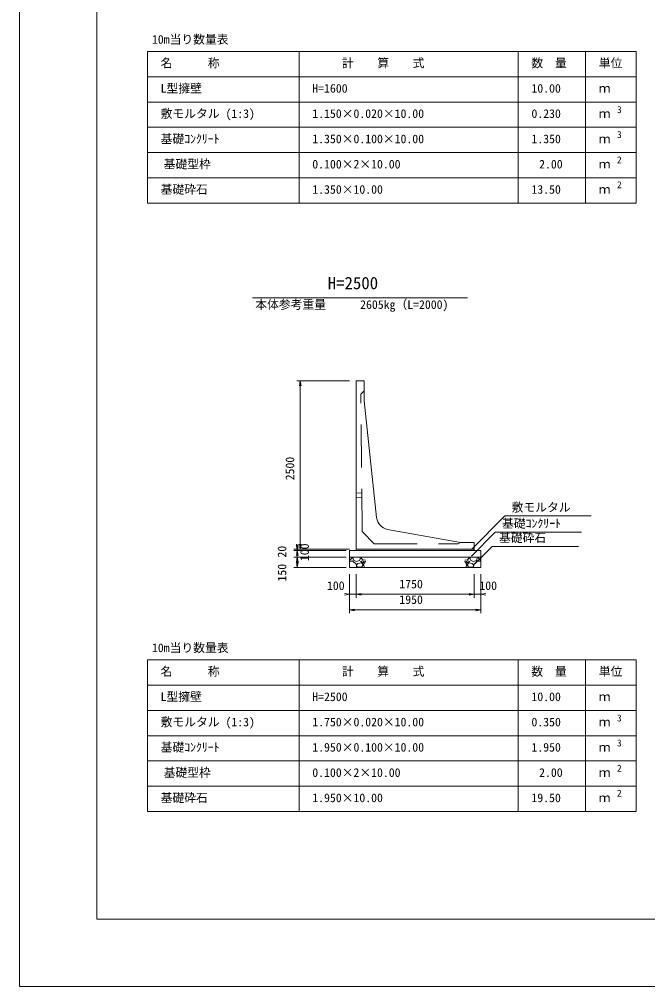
# Model space of a CAD drawing. Units: millimetres, scale not verified, with parts at other scales. Extents: x 0 to 84100, y 0 to 59400.
# Drawn here: x 0 to 18643, y 0 to 28708 of the extents above; entities that cross this region are included whole.
import ezdxf
from ezdxf.enums import TextEntityAlignment as Align

# ---------------------------------------------------------------- set-up
doc = ezdxf.new("R2010")
doc.units = ezdxf.units.MM
doc.header["$LTSCALE"] = 100
doc.linetypes.add('USER1', pattern=[19.05, 12.7, -6.35])
for name, color, linetype, lineweight in [('D-MTR-FRAM（材料表図枠）', 2, 'Continuous', 18), ('D-STR-DIM（寸法）', 7, 'Continuous', 18), ('D-STR-HTXT（旗揚げ）', 7, 'Continuous', 18), ('D-STR-STRn（構造物）', 7, 'Continuous', 18), ('D-STR（構造物外形線）', 1, 'Continuous', 18), ('D-TTL(外枠）', 2, 'Continuous', 18), ('DEFPOINTS_2', 8, 'Continuous', 18)]:
    doc.layers.add(name, color=color, linetype=linetype, lineweight=lineweight)
for name, color, linetype in [('D-MTR-TXT(文字列）', 7, 'Continuous'), ('D-MTR（材料表タイトル）', 7, 'Continuous'), ('D-STR-TXT（文字）', 7, 'Continuous'), ('D-TTL-TXT（文字）', 7, 'Continuous')]:
    doc.layers.add(name, color=color, linetype=linetype)
doc.styles.add('ＭＳ ゴシック', font='')
doc.styles.get('ＭＳ ゴシック').set_extended_font_data('MS Gothic')

msp = doc.modelspace()

# ---------------------------------------------------------------- linework, layer by layer
at = {"layer": 'D-MTR-FRAM（材料表図枠）'}
for p, q in [((3800, 27755), (18300, 27755)), ((3800, 23255), (3800, 27755)), ((8300, 23255), (8300, 27755)), ((14800, 23255), (14800, 27755)), ((16800, 24555), (16800, 27755)), ((16800, 23255), (16800, 27755)), ((18300, 23255), (18300, 27755)), ((3800, 27005), (18300, 27005)), ((3800, 26255), (18300, 26255)), ((3800, 25505), (18300, 25505)), ((3800, 24755), (18300, 24755)), ((3800, 24005), (18300, 24005)), ((3800, 23255), (18300, 23255)), ((3800, 9698.7), (18300, 9698.7)), ((3800, 5198.7), (3800, 9698.7)), ((8300, 5198.7), (8300, 9698.7)), ((14800, 5198.7), (14800, 9698.7)), ((16800, 6498.7), (16800, 9698.7)), ((16800, 5198.7), (16800, 9698.7)), ((18300, 5198.7), (18300, 9698.7)), ((3800, 8948.7), (18300, 8948.7)), ((3800, 8198.7), (18300, 8198.7)), ((3800, 7448.7), (18300, 7448.7)), ((3800, 6698.7), (18300, 6698.7)), ((3800, 5948.7), (18300, 5948.7)), ((3800, 5198.7), (18300, 5198.7))]:
    msp.add_line(p, q, dxfattribs=at)
at = {"layer": 'D-STR-DIM（寸法）'}
for p, q in [((9793.1, 17984.2), (8232.9, 17984.2)), ((8307.9, 17834.2), (8332.9, 17984.2)), ((8332.9, 17984.2), (8332.9, 17964.2)), ((8332.9, 17984.2), (8357.9, 17834.2)), ((8332.9, 13004.2), (8332.9, 17964.2)), ((9793.1, 12984.2), (8148.1, 12984.2)), ((9693.1, 12944.2), (8148.1, 12944.2)), ((9693.1, 12944.2), (8148.1, 12944.2)), ((8248.1, 12984.2), (8223.1, 13134.2)), ((8248.1, 12944.2), (8223.1, 13094.2)), ((8223.1, 12794.2), (8248.1, 12944.2)), ((9793.1, 12984.2), (8232.9, 12984.2)), ((8273.1, 13134.2), (8248.1, 12984.2)), ((8273.1, 13094.2), (8248.1, 12944.2)), ((8248.1, 13004.2), (8248.1, 13024.2)), ((8248.1, 12984.2), (8248.1, 13004.2)), ((8248.1, 12964.2), (8248.1, 12984.2)), ((8248.1, 12984.2), (8248.1, 12944.2)), ((8248.1, 12944.2), (8248.1, 12964.2)), ((8248.1, 12944.2), (8248.1, 12744.2)), ((8248.1, 12944.2), (8248.1, 12924.2)), ((8248.1, 12944.2), (8273.1, 12794.2)), ((8248.1, 12924.2), (8248.1, 12904.2)), ((8332.9, 12984.2), (8307.9, 13134.2)), ((8357.9, 13134.2), (8332.9, 12984.2)), ((8332.9, 12984.2), (8332.9, 13004.2)), ((9693.1, 12744.2), (8148.1, 12744.2)), ((9693.1, 12744.2), (8148.1, 12744.2)), ((8223.1, 12594.2), (8248.1, 12744.2)), ((8223.1, 12594.2), (8248.1, 12744.2)), ((8248.1, 12744.2), (8248.1, 12724.2)), ((8248.1, 12744.2), (8273.1, 12594.2)), ((8248.1, 12744.2), (8248.1, 12724.2)), ((8248.1, 12744.2), (8273.1, 12594.2)), ((8248.1, 12724.2), (8248.1, 12464.2)), ((8248.1, 12724.2), (8248.1, 12704.2)), ((9693.1, 12444.2), (8148.1, 12444.2)), ((8248.1, 12444.2), (8223.1, 12594.2)), ((8273.1, 12594.2), (8248.1, 12444.2)), ((8248.1, 12444.2), (8248.1, 12464.2)), ((9793.1, 12244.2), (9793.1, 11544)), ((9793.1, 12244.2), (9793.1, 11081.3)), ((9993.1, 12244.2), (9993.1, 11544)), ((9993.1, 12244.2), (9993.1, 11544)), ((13493.1, 12244.2), (13493.1, 11544)), ((13493.1, 12244.2), (13493.1, 11544)), ((13693.1, 12244.2), (13693.1, 11544)), ((13693.1, 12244.2), (13693.1, 11081.3)), ((9643.1, 11669), (9793.1, 11644)), ((9793.1, 11644), (9643.1, 11619)), ((9773.1, 11644), (9753.1, 11644)), ((9793.1, 11644), (9773.1, 11644)), ((9993.1, 11644), (9793.1, 11644)), ((9993.1, 11644), (10143.1, 11669)), ((9993.1, 11644), (10143.1, 11669)), ((9993.1, 11644), (10013.1, 11644)), ((10143.1, 11619), (9993.1, 11644)), ((9993.1, 11644), (10013.1, 11644)), ((10143.1, 11619), (9993.1, 11644)), ((10013.1, 11644), (10033.1, 11644)), ((10013.1, 11644), (13473.1, 11644)), ((13343.1, 11669), (13493.1, 11644)), ((13343.1, 11669), (13493.1, 11644)), ((13493.1, 11644), (13343.1, 11619)), ((13493.1, 11644), (13343.1, 11619)), ((13473.1, 11644), (13453.1, 11644)), ((13493.1, 11644), (13473.1, 11644)), ((13493.1, 11644), (13473.1, 11644)), ((13493.1, 11644), (13693.1, 11644)), ((13693.1, 11644), (13843.1, 11669)), ((13693.1, 11644), (13713.1, 11644)), ((13843.1, 11619), (13693.1, 11644)), ((13713.1, 11644), (13733.1, 11644)), ((9793.1, 11181.3), (9943.1, 11206.3)), ((13543.1, 11206.3), (13693.1, 11181.3)), ((9793.1, 11181.3), (9813.1, 11181.3)), ((9943.1, 11156.3), (9793.1, 11181.3)), ((13673.1, 11181.3), (9813.1, 11181.3)), ((13693.1, 11181.3), (13543.1, 11156.3)), ((13693.1, 11181.3), (13673.1, 11181.3))]:
    msp.add_line(p, q, dxfattribs=at)
at = {"layer": 'D-STR-HTXT（旗揚げ）'}
for p, q in [((6917.6, 20444.2), (13296, 20444.2)), ((13415.2, 12969.5), (14406.9, 13970.8)), ((16966.8, 13970.8), (14406.9, 13970.8)), ((13415.2, 12779), (14121.2, 13491.8)), ((16681, 13491.8), (14121.2, 13491.8)), ((13529.3, 12556.4), (14032.5, 13064.4)), ((16592.3, 13064.4), (14032.5, 13064.4))]:
    msp.add_line(p, q, dxfattribs=at)
at = {"layer": 'D-STR-STRn（構造物）'}
for p, q in [((9793.1, 12444.2), (9793.1, 12944.2)), ((9793.1, 12944.2), (13693.1, 12944.2)), ((9993.1, 12984.2), (9993.1, 12944.2)), ((13493.1, 12984.2), (13493.1, 12944.2)), ((13693.1, 12444.2), (13693.1, 12944.2)), ((9793.1, 12744.2), (13693.1, 12744.2)), ((9793.1, 12655.1), (9808, 12653.8)), ((9793.1, 12624.9), (9887.4, 12632.7)), ((9807.6, 12654.5), (9862.6, 12714.5)), ((9862.6, 12713.3), (9851, 12744.2)), ((9887.2, 12633.3), (10002.2, 12528.3)), ((9911.7, 12744.2), (9897.4, 12713.3)), ((9922.5, 12643.3), (9897.5, 12713.3)), ((10007.1, 12617.9), (9922.1, 12642.9)), ((10092.9, 12642.9), (10007.9, 12617.9)), ((10122.7, 12713.4), (10092.7, 12643.4)), ((10117.4, 12713.4), (10104.1, 12744.2)), ((10122.4, 12613.4), (10182.4, 12633.4)), ((10147.3, 12713), (10192.3, 12663)), ((10147.4, 12713.2), (10152.4, 12738.2)), ((10152.7, 12738.6), (10175.4, 12744.2)), ((10182.6, 12633), (10217.6, 12618)), ((10193, 12663.8), (10271, 12657)), ((13293.2, 12663.8), (13215.1, 12657)), ((13303.5, 12633), (13268.5, 12618)), ((13338.8, 12713), (13293.8, 12663)), ((13363.8, 12613.4), (13303.8, 12633.4)), ((13333.5, 12738.6), (13310.8, 12744.2)), ((13338.7, 12713.2), (13333.7, 12738.2)), ((13363.4, 12713.4), (13393.4, 12643.4)), ((13368.8, 12713.4), (13382, 12744.2)), ((13393.2, 12642.9), (13478.2, 12617.9)), ((13479, 12617.9), (13564, 12642.9)), ((13598.9, 12633.3), (13483.9, 12528.3)), ((13563.7, 12643.3), (13588.7, 12713.3)), ((13574.4, 12744.2), (13588.7, 12713.3)), ((13693.1, 12624.9), (13598.8, 12632.7)), ((13623.6, 12713.3), (13635.2, 12744.2)), ((13678.6, 12654.5), (13623.6, 12714.5)), ((13693.1, 12655.1), (13678.2, 12653.8)), ((9793.1, 12444.2), (13693.1, 12444.2)), ((10002.5, 12528.4), (10006.6, 12444.2)), ((10006.7, 12522.5), (10046.7, 12557.5)), ((10007.5, 12493.4), (10007.5, 12523.4)), ((10032.8, 12448.3), (10007.8, 12493.3)), ((10157.3, 12463.1), (10032.3, 12448.1)), ((10046.9, 12558.7), (10146.9, 12573.7)), ((10197.8, 12568.5), (10122.8, 12613.5)), ((10147.5, 12573.4), (10197.5, 12523.4)), ((10197.6, 12523.4), (10157.6, 12463.4)), ((10217.6, 12618.4), (10197.6, 12568.4)), ((10211.9, 12533.5), (10266.9, 12623.5)), ((10241, 12444.2), (10212.4, 12533.4)), ((10267.4, 12622.7), (10271, 12623)), ((13218.8, 12622.7), (13215.1, 12623)), ((13274.3, 12533.5), (13219.3, 12623.5)), ((13245.2, 12444.2), (13273.7, 12533.4)), ((13268.6, 12618.4), (13288.6, 12568.4)), ((13288.3, 12568.5), (13363.3, 12613.5)), ((13288.5, 12523.4), (13328.5, 12463.4)), ((13338.6, 12573.4), (13288.6, 12523.4)), ((13328.8, 12463.1), (13453.8, 12448.1)), ((13439.3, 12558.7), (13339.3, 12573.7)), ((13479.4, 12522.5), (13439.4, 12557.5)), ((13453.4, 12448.3), (13478.4, 12493.3)), ((13478.6, 12493.4), (13478.6, 12523.4)), ((13483.6, 12528.4), (13479.6, 12444.2))]:
    msp.add_line(p, q, dxfattribs=at)
at = {"layer": 'D-STR（構造物外形線）'}
for p, q in [((9993.1, 12984.2), (9993.1, 17984.2)), ((9993.1, 17984.2), (10233.1, 17984.2)), ((10233.1, 17384.2), (10233.1, 17984.2)), ((10233.1, 17384.2), (10601.3, 13922.8)), ((9993.1, 14653.9), (9993.1, 14513.9)), ((10928.6, 13571.4), (13093.1, 13184.2)), ((9993.1, 12984.2), (13493.1, 12984.2)), ((13493.1, 13184.2), (13093.1, 13184.2)), ((13493.1, 12984.2), (13493.1, 13184.2))]:
    msp.add_line(p, q, dxfattribs=at)
at = {"layer": 'D-STR（構造物外形線）', "linetype": 'USER1'}
for p, q in [((10233.1, 17684.2), (10133.1, 17584.2)), ((10173.1, 13504.2), (10133.1, 17584.2)), ((9993.1, 14653.9), (10161.9, 14644.2)), ((9993.1, 14513.9), (10163.1, 14523.9)), ((10533.1, 13144.2), (10173.1, 13504.2)), ((10533.1, 13144.2), (13023.8, 13144.2)), ((13023.8, 13144.2), (13093.1, 13184.2))]:
    msp.add_line(p, q, dxfattribs=at)
at = {"layer": 'D-STR（構造物外形線）'}
msp.add_arc((10999.1, 13965.1), 400, 186.07246, 259.85921, dxfattribs=at)
at = {"layer": 'D-TTL(外枠）'}
for p, q in [((2300, 2000), (2300, 57400)), ((81800, 2000), (2300, 2000))]:
    msp.add_line(p, q, dxfattribs=at)
at = {"layer": 'DEFPOINTS_2'}
for q in [(0, 59400), (84100, 0)]:
    msp.add_line((0, 0), q, dxfattribs=at)

# ---------------------------------------------------------------- texts
at = {"layer": 'D-MTR-TXT(文字列）', "style": 'ＭＳ ゴシック'}
for s, height, p in [('名\u3000\u3000\u3000称', 256.6, (4192.3, 27205)), ('計\u3000\u3000算\u3000\u3000式', 256.6, (9570, 27205)), ('数\u3000量', 256.6, (15192.3, 27205)), ('単位', 256.6, (17192.3, 27205)), ('L型擁壁', 256.6, (4192.3, 26455)), ('H=1600', 256.6, (8692.3, 26455)), ('10.00', 256.6, (15195, 26455)), ('ｍ', 256.6, (17192.3, 26455)), ('3', 205.3, (17732.5, 25865)), ('敷モルタル (1:3)', 256.6, (4192.3, 25705)), ('1.150×0.020×10.00', 256.6, (8692.3, 25705)), ('0.230', 256.6, (15195, 25705)), ('ｍ', 256.6, (17192.3, 25705)), ('基礎ｺﾝｸﾘｰﾄ', 256.6, (4192.3, 24955)), ('1.350×0.100×10.00', 256.6, (8692.3, 24955)), ('1.350', 256.6, (15195, 24955)), ('3', 205.3, (17732.5, 25125)), ('ｍ', 256.6, (17192.3, 24955)), ('基礎型枠', 256.6, (4282.3, 24205)), ('0.100×2×10.00', 256.6, (8692.3, 24205)), ('2.00', 256.6, (15422.4, 24205)), ('ｍ', 256.6, (17192.3, 24205)), ('2', 205.3, (17732.5, 24375)), ('2', 205.3, (17732.5, 23635)), ('基礎砕石', 256.6, (4192.3, 23455)), ('1.350×10.00', 256.6, (8692.3, 23455)), ('13.50', 256.6, (15195, 23455)), ('ｍ', 256.6, (17192.3, 23455)), ('本体参考重量', 256.6, (7000.7, 20037.6)), ('2605kg（L=2000)', 256.6, (10112.7, 20037.6)), ('名\u3000\u3000\u3000称', 256.6, (4192.3, 9148.7)), ('計\u3000\u3000算\u3000\u3000式', 256.6, (9570, 9148.7)), ('数\u3000量', 256.6, (15192.3, 9148.7)), ('単位', 256.6, (17192.3, 9148.7)), ('L型擁壁', 256.6, (4192.3, 8398.7)), ('H=2500', 256.6, (8692.3, 8398.7)), ('10.00', 256.6, (15195, 8398.7)), ('ｍ', 256.6, (17192.3, 8398.7)), ('3', 205.3, (17732.5, 7808.7)), ('敷モルタル (1:3)', 256.6, (4192.3, 7648.7)), ('1.750×0.020×10.00', 256.6, (8692.3, 7648.7)), ('0.350', 256.6, (15195, 7648.7)), ('ｍ', 256.6, (17192.3, 7648.7)), ('基礎ｺﾝｸﾘｰﾄ', 256.6, (4192.3, 6898.7)), ('1.950×0.100×10.00', 256.6, (8692.3, 6898.7)), ('1.950', 256.6, (15195, 6898.7)), ('3', 205.3, (17732.5, 7068.7)), ('ｍ', 256.6, (17192.3, 6898.7)), ('基礎型枠', 256.6, (4282.3, 6148.7)), ('0.100×2×10.00', 256.6, (8692.3, 6148.7)), ('2.00', 256.6, (15422.4, 6148.7)), ('ｍ', 256.6, (17192.3, 6148.7)), ('2', 205.3, (17732.5, 6318.7)), ('基礎砕石', 256.6, (4192.3, 5398.7)), ('2', 205.3, (17732.5, 5578.7)), ('1.950×10.00', 256.6, (8692.3, 5398.7)), ('19.50', 256.6, (15195, 5398.7)), ('ｍ', 256.6, (17192.3, 5398.7))]:
    msp.add_text(s, height=height, dxfattribs=at).set_placement(p, align=Align.BOTTOM_LEFT)
at = {"layer": 'D-MTR（材料表タイトル）', "style": 'ＭＳ ゴシック'}
for p in [(3934.2, 27907.5), (3934.2, 9851.2)]:
    msp.add_text('10m当り数量表', height=256.6, dxfattribs=at).set_placement(p, align=Align.BOTTOM_LEFT)
at = {"layer": 'D-STR-DIM（寸法）', "style": 'ＭＳ ゴシック'}
for s, p in [('2500', (8232.9, 15027.6)), ('20', (7998.1, 12735)), ('100', (8668.3, 12629.8)), ('150', (7998.1, 12024.8))]:
    msp.add_text(s, height=256.6, rotation=90, dxfattribs=at).set_placement(p, align=Align.BOTTOM_LEFT)
for s, p in [('1750', (11274.9, 11744)), ('100', (9127.4, 11695.3)), ('100', (13649.8, 11695.3)), ('1950', (11274.9, 11281.3))]:
    msp.add_text(s, height=256.6, dxfattribs=at).set_placement(p, align=Align.BOTTOM_LEFT)
at = {"layer": 'D-STR-TXT（文字）', "style": 'ＭＳ ゴシック'}
for s, p in [('敷モルタル', (14606.9, 14020.8)), ('基礎ｺﾝｸﾘｰﾄ', (14321.2, 13541.8)), ('基礎砕石', (14232.5, 13114.4))]:
    msp.add_text(s, height=256.6, dxfattribs=at).set_placement(p, align=Align.BOTTOM_LEFT)
at = {"layer": 'D-TTL-TXT（文字）', "style": 'ＭＳ ゴシック'}
msp.add_text('H=2500', height=366.6, dxfattribs=at).set_placement((9149.4, 20589.1), align=Align.BOTTOM_LEFT)

doc.saveas('drawing.dxf')
